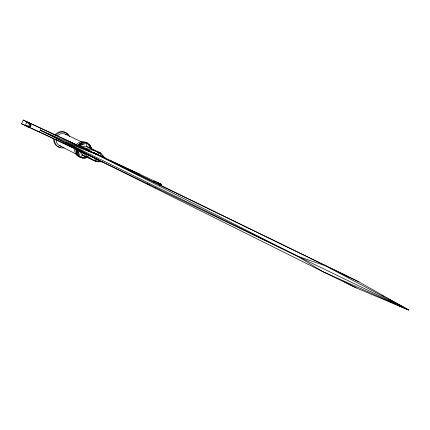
<?xml version="1.0" encoding="UTF-8"?>
<svg xmlns="http://www.w3.org/2000/svg" width="430" height="430" viewBox="0 0 430 430"><rect width="100%" height="100%" fill="white"/><g stroke="black" fill="none" stroke-linecap="round" stroke-linejoin="round"><path stroke-width="0.64" d="M88.139 157.165C84.522 158.863 79.738 158.487 77.379 154.924L77.432 150.135M53.702 138.745C53.089 142.749 56.072 146.797 60.071 147.447M76.142 148.99L76.035 151.07L76.454 153.091L77.379 154.924M86.279 146.576L87.215 143.007C84.038 141.556 80.114 142.556 77.9 145.227L79.12 145.931L87.215 143.007C89.934 144.238 91.165 147.055 92.111 149.694M76.454 153.091L77.276 150.129M83.882 148.135L78.582 145.668L79.421 143.797M40.458 128.07L40.802 130.462L95.675 158.573L322.5 271.47L356.207 287.912L408.5 309.939L359.012 281.913L97.427 154.816L27.708 122.168L30.616 123.593L30.901 126.033L28.88 127.323L21.5 123.749L23.22 120.061L83.871 148.13M153.575 182.1L154.133 180.901L161.492 184.395L160.927 185.599M76.906 149.269L76.035 151.07L77.088 149.919M54.932 135.316C57.088 131.483 62.748 130.268 66.22 133.037M85.28 142.405L79.12 145.931L81.243 142.814L78.582 145.668M77.674 150.151L80.453 157.525L82.565 154.537M159.396 184.545L160.121 183.76M79.12 145.931L83.243 142.341M28.88 127.323L25.988 125.866L38.743 131.741L40.802 130.462L97.427 154.816L297.657 256.253L408.5 309.939L391.45 300.559M87.328 157.213L86.419 157.708L87.575 157.235M138.847 174.87L139.938 174.284L109.715 160.524L111.031 160.788M97.089 159.068L78.126 150.065L82.565 155.09L93.659 160.39L97.089 159.068L98.255 159.568M159.24 185.142L161.492 184.395L99.771 155.536M84.431 158.186L88.005 157.138M82.393 158.122L87.29 157.036M27.316 126.608L30.901 126.033L29.052 122.878L23.22 120.061M80.453 157.525L86.344 156.767M102.867 161.83L96.911 161.734L93.659 160.39L78.126 150.065M83.737 148.216L79.835 146.404L86.543 146.549L87.989 147.146L100.878 153.22L105.221 158.197L79.835 146.404L97.669 151.785L100.878 153.22L97.707 152.333M93.659 160.39L102.867 161.744M89.806 150.914L85.651 148.952L89.859 150.914L85.651 148.952L86.919 149.312M82.565 155.09L96.911 161.734L95.831 160.965M85.892 149.178L86.871 149.549M79.835 146.404L83.904 148.189M93.014 152.585L97.599 154.714M389.521 301.521L391.359 302.338M394.417 303.698L396.256 304.51M397.481 305.053L408.5 309.939L325.204 265.675L297.657 256.253L61.99 142.416M29.052 122.878L30.616 123.593M21.5 123.749L53.53 138.514M54.739 139.073L65.559 144.055M68.526 145.426L70.31 146.248M85.651 148.952L90.348 151.14M99.744 155.649L105.221 158.197L97.669 151.785L86.543 146.549M93.251 152.5L97.4 154.429M38.743 131.741L95.675 158.573L65.204 142.094L40.802 130.462M93.364 152.596L97.513 154.558M99.292 155.397L105.221 158.197M85.995 149.269L90.09 151.204M65.134 134.095L81.646 141.916M93.305 152.602L97.4 154.542M63.683 138.788L97.427 154.816L65.204 142.094L297.657 256.253L322.5 271.47L408.5 309.939L401.964 306.628M359.012 281.913L109.715 160.524L113.789 162.76M96.524 154.241L97.669 154.8M147.044 183.68L149.452 184.873M154.257 187.265L155.461 187.862M127.151 169.216L109.715 160.524L115.557 163.636M128.355 169.818L133.166 172.215M134.37 172.817L139.18 175.214M59.722 145.722L76.583 154.338M342.871 281.01L356.207 287.912M343.248 274.034L347.359 276.302M348.536 276.947L349.714 277.592M382.044 295.383L383.221 296.028M389.102 299.264L390.273 299.914M66.65 133.316L68.026 134.848M87.215 143.007L90.768 148.592M88.924 144.104L91.52 149.14M90.278 145.62L92.015 149.629M97.669 151.785L98.814 155.354M91.762 149.242L91.198 147.452L91.509 148.968M157.993 182.766L158.337 184.051M77.556 150.161L78.744 156.434M80.894 157.353A7.976 7.74 -63.8 0 1 74.589 148.764M76.411 144.501A7.976 7.74 -63.8 0 1 87.397 143.389M61.28 146.205A6.412 6.246 -63.8 0 1 56.169 139.422M57.652 135.858A6.412 6.246 -63.8 0 1 66.08 134.638M55.787 135.724A8.095 7.885 -63.8 0 1 69.714 136.659M64.081 147.812A8.095 7.885 -63.8 0 1 54.562 139.191M26.923 121.878L25.187 125.608L30.901 126.033L26.923 121.878"/></g></svg>
